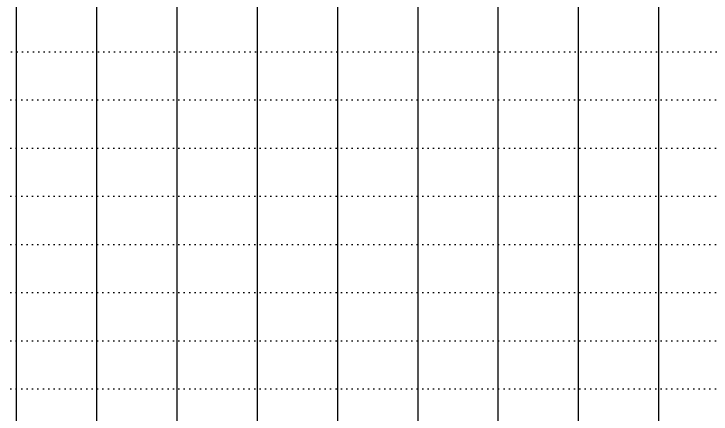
# Model space of a CAD drawing. Header units: millimetres. Extents: x -1499 to 6658, y -12483 to -6008.
# Drawn here: x 3395.6 to 3569.2, y -11135.3 to -11035.6 of the extents above; entities that cross this region are included whole.
import ezdxf

# ---------------------------------------------------------------- set-up
doc = ezdxf.new("R2010")
doc.units = ezdxf.units.MM
doc.linetypes.add('A-DOTLN01H', pattern=[0.125, 0, -0.125])
doc.layers.add('CR-GRID', color=56, linetype='A-DOTLN01H')
doc.layers.add('수직그리드', color=1, linetype='Continuous')

msp = doc.modelspace()

# ---------------------------------------------------------------- linework, layer by layer
at = {"layer": 'CR-GRID', "linetype": 'A-DOTLN01H', "ltscale": 10}
for p, q in [((1436.16, -11045.06), (6636.16, -11045.06)), ((696.16, -11057.06), (6636.16, -11057.06)), ((696.16, -11069.06), (6636.16, -11069.06)), ((696.16, -11081.06), (6636.16, -11081.06)), ((696.16, -11105.06), (6636.16, -11105.06)), ((696.16, -11117.06), (5436.16, -11117.06)), ((696.16, -11129.06), (5436.16, -11129.06))]:
    msp.add_line(p, q, dxfattribs=at)
at = {"layer": 'CR-GRID', "color": 6, "linetype": 'A-DOTLN01H', "ltscale": 10}
msp.add_line((696.16, -11093.06), (6636.16, -11093.06), dxfattribs=at)
at = {"layer": '수직그리드'}
for p, q in [((3396.16, -10647.95), (3396.16, -11873.06)), ((3416.16, -10708.3), (3416.16, -11873.06)), ((3436.16, -10768.42), (3436.16, -11873.06)), ((3456.16, -10843.45), (3456.16, -11873.06)), ((3476.16, -10868.59), (3476.16, -11873.06)), ((3556.16, -10881.71), (3556.16, -11873.06)), ((3496.16, -10893.35), (3496.16, -11873.06)), ((3516.16, -10905.35), (3516.16, -11873.06)), ((3536.16, -10909.79), (3536.16, -11873.06))]:
    msp.add_line(p, q, dxfattribs=at)

doc.saveas('drawing.dxf')
